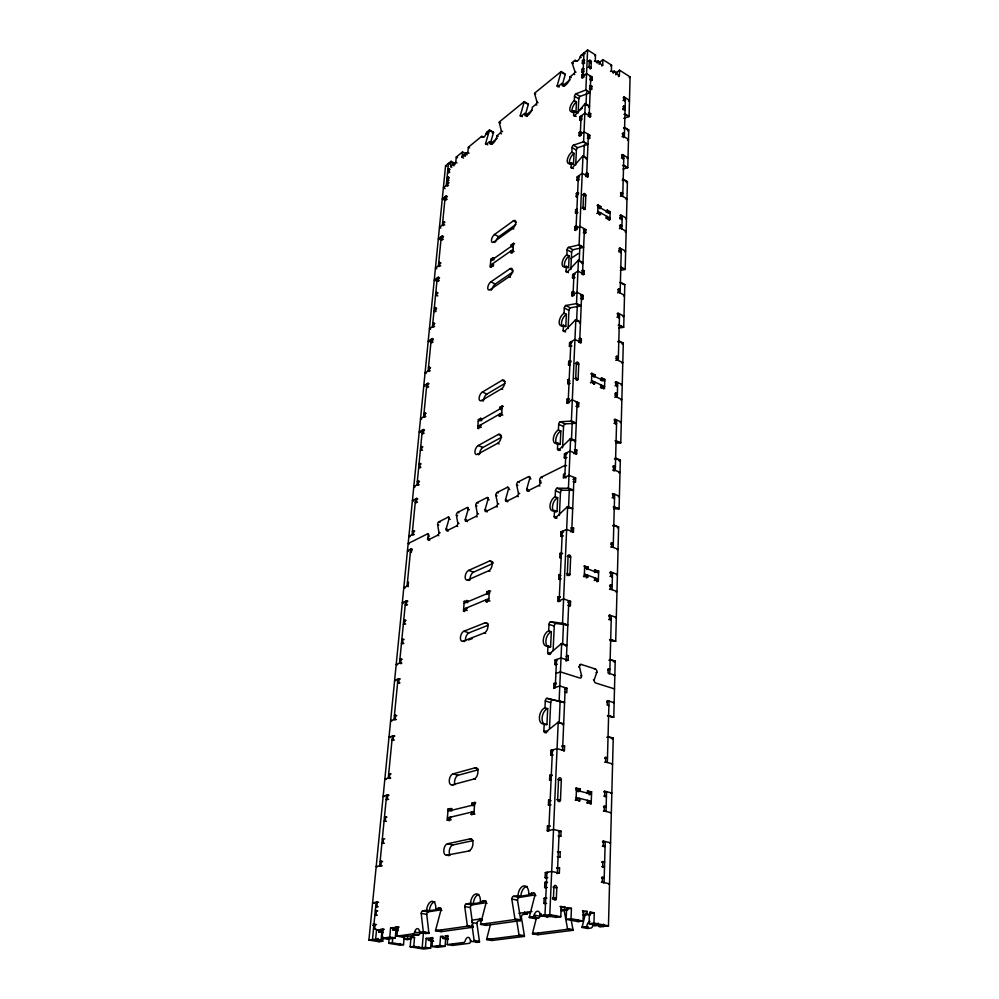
<?xml version="1.0" encoding="UTF-8"?>
<svg xmlns="http://www.w3.org/2000/svg" width="999" height="999" viewBox="0 0 999 999"><rect width="100%" height="100%" fill="white"/><g stroke="black" fill="none" stroke-linecap="round" stroke-linejoin="round"><path stroke-width="1.5" d="M598.676 925.574A2.56 1.598 -82.5 0 0 600.112 926.897L608.466 925.861L613.236 738.124L608.054 736.625A2.36 1.486 -75.8 0 0 607.604 736.837L606.818 737.449M607.991 716.033L613.336 717.232A2.323 1.474 -75 0 0 613.773 717.195L615.209 661.113L610.152 659.452A2.285 1.424 -73 0 0 609.715 659.69L608.94 660.327M610.064 640.509L615.284 641.296A2.26 1.411 -72.2 0 0 615.709 641.233L618.618 526.935L613.798 525.012A2.16 1.311 -68.4 0 0 613.386 525.274L612.649 525.936M618.718 508.903A2.148 1.299 -67.7 0 0 619.08 508.803L620.329 460.102L615.621 458.066A2.11 1.249 -66.4 0 0 615.209 458.341L614.497 459.016M620.429 442.919A2.098 1.236 -65.8 0 0 620.766 442.819L623.301 343.094L618.806 340.871A2.035 1.136 -63.5 0 0 618.418 341.159L617.719 341.858M623.413 327.347A2.023 1.124 -63 0 0 623.713 327.222L624.8 284.54L620.404 282.23A2.01 1.086 -62.2 0 0 620.017 282.542L624.412 284.84A1.998 1.086 -62.2 0 1 624.8 284.54M624.924 269.493A1.986 1.061 -61.9 0 0 625.187 269.368L627.422 181.593L623.201 179.158A1.948 0.987 -60.5 0 0 622.839 179.47L622.177 180.182M627.522 167.745A1.936 0.974 -60.2 0 0 627.772 167.595L628.733 129.882L624.612 127.373A1.923 0.937 -59.8 0 0 624.25 127.697L623.613 128.421M628.833 116.608A1.911 0.924 -59.6 0 0 629.07 116.446L630.082 76.898L619.53 70.192L615.846 73.064L616.745 73.639M601.348 882.392L602.26 882.254L602.397 877.259L604.22 877.646L601.785 878.046M601.785 866.657L602.697 866.508L602.834 861.563L604.645 861.962L601.922 862.437M602.36 846.19L603.259 846.016L603.396 841.133L610.576 842.819L609.677 842.994M603.346 811.188L604.233 810.988L604.37 806.218L606.143 806.668L603.771 807.192M603.758 796.141L604.657 795.941L604.782 791.22L611.838 793.044L610.951 793.256M604.72 762.237L605.594 762.012L605.719 757.392L607.467 757.879L604.845 758.553M608.716 619.605L609.552 619.305L609.677 615.097L616.321 617.432L615.471 617.732M609.565 589.422L610.389 589.098L610.514 584.989L612.15 585.589L609.939 586.45M609.927 576.435L610.751 576.098L610.864 572.027L617.407 574.462L616.583 574.8M610.751 547.127L611.563 546.778L611.675 542.782L613.299 543.419L610.839 544.443M612.125 497.802L612.936 497.44L613.049 493.581L619.405 496.216L618.331 496.703M612.637 470.192L613.711 469.68L613.811 465.896L615.396 466.57L612.999 467.719M613.96 423.476L615.009 422.939L615.109 419.28L621.291 422.09L620.242 422.627M614.697 397.19L615.734 396.628L615.834 393.044L617.37 393.756L614.772 395.142M615.009 385.864L616.046 385.302L616.146 381.743L622.24 384.627L621.203 385.177M615.734 360.277L616.758 359.702L616.858 356.218L618.369 356.943L615.809 358.391M616.945 317.158L617.956 316.558L618.056 313.174L623.988 316.196L622.976 316.795M617.632 292.857L618.631 292.245L618.731 288.923L620.204 289.698L617.944 291.071M618.781 251.86L619.767 251.224L619.867 248.014L625.649 251.149L624.662 251.785M619.43 228.746L620.416 228.109L620.504 224.95L621.94 225.737L619.979 227.035M619.717 218.781L620.691 218.132L620.779 214.997L626.485 218.194L625.511 218.843M620.354 196.254L621.316 195.592L621.403 192.52L622.814 193.331L620.891 194.655M621.415 158.229L622.377 157.542L622.452 154.558L628.021 157.854L627.072 158.529M622.027 136.763L622.964 136.076L623.051 133.142L624.437 133.978L622.777 135.177M622.789 109.553L623.726 108.854L623.801 105.981L625.174 106.831L622.839 108.579M623.039 100.499L623.975 99.788L624.05 96.94L629.482 100.325L628.558 101.024M606.018 811.438L606.555 791.67L604.033 792.257M607.342 762.499L609.015 701.111L606.718 701.798M612.037 589.697L612.512 572.639L610.164 573.563M613.199 547.415L614.635 494.243L612.849 495.054M617.27 397.352L617.682 382.467L615.471 383.653M618.281 360.439L619.542 313.936L617.857 314.935M620.104 293.007L621.316 248.801L618.681 250.487M621.853 228.896L622.202 215.796L619.617 217.532M622.739 196.403L623.851 155.382L621.94 156.743M603.608 924.137L603.546 926.473L589.073 923.713L589.348 914.609M598.089 923.076L598.026 925.424L594.592 925.861A2.572 1.598 -82.4 0 1 593.119 924.35A5.12 3.184 -82.4 0 0 592.956 923.688M583.016 914.822L590.471 914.659L590.546 912.087L594.268 912.824L593.968 923.088L608.466 925.861M615.709 74.788L616.683 72.677L614.185 71.091L612.562 72.353M618.431 76.511L619.355 75.787L619.53 70.192M585.589 915.321L585.639 913.561M582.767 914.572L587.037 913.985L587.125 911.413L582.454 910.813M613.211 73.214L614.185 71.091M590.322 803.908L591.208 803.708L591.595 791.782L587.112 791.058M596.952 581.755L598.326 581.218L598.663 570.916L594.505 570.017M603.471 388.923L604.507 388.361L604.795 379.395L601.685 377.934L600.649 378.509M608.928 220.255L609.902 219.605L610.152 211.713L607.255 210.102L606.281 210.764M566.558 909.515L566.183 919.355L578.146 921.64L583.029 920.991L583.366 910.676M610.476 71.491L611.4 70.767L611.588 65.16L602.921 59.653L599.475 62.4M586.713 802.996L587.599 802.796L587.674 800.399L586.788 800.611M587.986 790.846L587.912 793.231L587.025 793.443M594.155 580.319L594.979 579.994L595.054 577.922L594.23 578.259M595.329 569.68L595.254 571.74L594.43 572.077M600.349 387.475L601.386 386.913L601.448 385.114L600.411 385.676M601.685 377.934L601.623 379.72L600.599 380.294M606.018 218.644L607.042 216.408L606.068 217.07M607.255 210.102L606.231 212.337M578.833 801.023L579.707 800.823L579.795 798.413L575.973 799.287M575.611 788.099L580.144 788.823L580.057 791.22L577.996 791.695M586.313 577.872L587.699 577.322L587.774 575.249L583.928 576.798M583.878 566.071L588.061 566.982L587.999 569.043L586.888 569.492M593.581 384.315L594.617 383.753L594.68 381.943L592.607 383.092M590.771 373.851L591.795 373.276L594.929 374.75L594.867 376.548L593.843 377.123M599.687 215.135L600.711 212.887L598.776 214.211M597.04 205.607L598.014 204.932L600.936 206.568L599.912 208.816M578.146 921.64L578.196 920.191M566.183 919.355L571.041 918.705L571.428 908.341L566.708 907.716M601.785 66.009L602.709 65.285L602.921 59.653M575.174 800.099L576.048 799.899L576.498 787.886M583.491 576.411L584.315 576.086L584.702 565.734M590.434 382.854L591.47 382.28L591.795 373.276M596.753 213.511L597.727 212.849L598.014 204.932M561.001 910.239L564.934 909.677L565.034 907.08L559.989 906.505M597.152 63.087L598.126 60.939L599.999 62.125L599.025 64.261M560.901 910.526L567.519 910.176L567.619 907.591M556.942 873.526L559.34 873.114L559.552 868.031L556.743 867.781M557.917 857.454L560.002 857.067L560.214 852.035L557.43 851.785M559.09 836.563L560.864 836.2L561.076 831.23L553.521 829.47L547.24 830.781L547.464 825.836L550.087 825.748M563.536 750.923L564.398 750.686L564.597 745.991L561.9 745.716M556.48 683.279L553.97 683.453L553.771 687.961L559.802 686.013L566.982 688.224L566.795 692.744L564.997 692.195M565.884 661.013L568.131 660.239L568.319 655.806L566.545 655.244M569.555 605.956L570.392 605.644L570.566 601.373L563.611 598.925L557.729 601.223L557.929 596.977L560.364 596.74M572.614 532.405L573.426 532.042L573.601 527.984L570.829 527.809M574.7 482.392L575.499 482.005L575.661 478.096L569.005 475.337L563.361 478.096L563.536 474.2L564.947 473.514M575.861 454.27L576.66 453.871L576.823 450.037L574.388 449.737M577.572 407.093L578.621 406.531L578.771 402.822L572.315 399.9L566.795 402.909L566.97 399.225L568.331 398.464L569.542 399.013M580.244 343.119L581.256 342.52L581.406 338.986L579.832 338.224L578.821 338.823M582.055 299.5L583.066 298.876L583.204 295.454L577.01 292.307L571.703 295.667L572.864 296.253M583.079 274.937L584.078 274.288L584.215 270.941L582.692 270.142L581.693 270.779M584.815 233.504L585.789 232.842L585.926 229.595L579.895 226.336L574.712 229.87L575.836 230.482M587.15 177.347L588.111 176.661L588.236 173.564L586.775 172.715L585.814 173.414M588.748 138.973L589.697 138.262L589.822 135.252L584.028 131.831L579.02 135.602L580.107 136.239M589.647 117.308L590.596 116.596L590.709 113.636L589.285 112.775L588.349 113.499M590.796 89.873L591.72 89.148L591.845 86.251L590.434 85.377L589.497 86.114M591.171 80.744L592.107 80.007L592.22 77.148L586.575 73.626L581.668 77.547L582.729 78.197M547.864 872.527L546.915 872.314L544.967 915.321L555.931 917.407L560.789 916.745L561.201 906.33M594.368 61.326L595.292 60.589L595.516 54.957L587.612 49.95L581.406 55.007A1.923 0.849 -60 0 0 580.232 56.868A3.821 1.698 -60 0 1 577.872 60.589A3.821 1.698 -60 0 1 575.686 60.564A1.911 0.849 -60.1 0 0 574.612 60.552L572.09 62.612L573.139 63.262M562.674 910.863L562.724 909.577M553.446 898.138L553.921 887.05A1.961 1.436 81.3 0 1 555.444 885.414A1.961 1.436 81.3 0 1 556.805 887.636L556.343 898.713A1.536 1.124 81.8 0 1 555.856 899.799A2.248 1.636 81.8 0 1 553.946 899.5L553.733 899.25A1.511 1.099 81.8 0 1 553.446 898.138L552.547 898.276M589.31 60.514L589.06 66.608A1.424 0.812 54.8 0 0 590.059 68.344A1.424 0.812 54.8 0 0 591.158 67.932L591.133 61.001A1.623 0.924 54.8 0 0 589.747 60.09L588.386 61.439M574 477.41L571.74 531.381L570.654 531.868M555.931 917.407L556.018 915.459M535.064 894.929L519.155 897.452A2.547 1.486 -80.5 0 0 517.507 900.186L520.704 919.892A2.572 1.498 -81.1 0 1 520.729 920.603L514.972 919.542A2.585 1.498 -81 0 0 514.947 918.818L511.788 899.075A2.547 1.474 -80.4 0 1 513.436 896.328L517.994 895.591A8.979 5.257 -80.4 0 1 523.826 885.901A8.979 5.257 -80.4 0 1 528.746 893.868L533.416 893.118A2.585 1.536 -80.6 0 1 534.852 895.429L529.42 916.77A2.622 1.536 -81.2 0 0 529.32 917.519L532.629 917.057A2.61 1.548 -81.1 0 0 534.19 915.121A5.257 3.109 -81.2 0 1 537.35 911.238A5.257 3.109 -81.2 0 1 540.172 914.272A2.635 1.573 -81.2 0 0 541.595 915.796L549.8 914.634L558.216 722.252L563.673 723.825A2.41 1.461 -75.2 0 0 563.236 724.05L562.437 724.687M544.979 707.816L547.689 708.616L546.928 724.562L544.205 723.788A8.329 4.933 -74.9 0 1 539.398 717.382A8.329 4.933 -74.9 0 1 544.979 707.816L545.304 701.023A2.373 1.399 -74.4 0 1 546.903 698.301L564.135 702.522A2.385 1.436 -74.4 0 0 564.572 702.484L559.153 700.861L561.65 643.531L566.97 645.279A2.335 1.399 -72.6 0 0 566.533 645.516L565.759 646.178M548.701 630.806L551.336 631.68L550.611 646.828L547.964 645.966A8.054 4.72 -72.4 0 1 543.244 640.247A8.054 4.72 -72.4 0 1 548.701 630.806L549.013 624.35A2.285 1.336 -71.9 0 1 550.574 621.653L555.806 623.426L567.395 625.087A2.31 1.374 -71.8 0 0 567.819 625.012L562.537 623.226L567.644 506.63L572.689 508.641A2.21 1.274 -68.4 0 0 572.277 508.916L567.232 506.905L555.531 517.819A2.198 1.249 -68.7 0 1 554.22 516.471L554.507 510.514A7.642 4.321 -68.4 0 1 549.962 505.906A7.642 4.321 -68.4 0 1 555.182 496.703L555.469 490.821A2.173 1.224 -68 0 1 556.955 488.199L568.044 488.274L573.064 490.322L561.938 490.209L556.955 488.199M568.119 488.261A2.198 1.249 -67.8 0 0 568.443 488.161L570.616 438.573L575.536 440.709A2.16 1.211 -66.5 0 0 575.137 440.996L574.413 441.695M571.091 421.091A2.148 1.199 -66 0 0 571.391 420.979L575.824 319.618L580.519 321.94A2.073 1.111 -63.8 0 0 580.132 322.24L579.432 322.964M576.261 303.634A2.073 1.086 -63.4 0 0 576.523 303.509L578.421 260.19L583.004 262.6A2.035 1.049 -62.6 0 0 582.629 262.912L581.942 263.636M566.87 254.757L569.143 255.944L568.593 267.47L566.308 266.283A7.068 3.571 -62.8 0 1 562.087 263.499A7.068 3.571 -62.8 0 1 566.87 254.757L567.107 249.85A2.01 1.011 -62.6 0 1 568.468 247.352L578.721 244.98A2.035 1.036 -62.3 0 0 579.095 244.792L582.979 155.856L587.375 158.404A1.986 0.962 -61 0 0 587 158.729L586.351 159.465M583.354 141.833A1.986 0.937 -60.8 0 0 583.603 141.683L585.264 103.521L589.56 106.119A1.961 0.912 -60.3 0 0 589.198 106.456L588.561 107.193M585.614 90.097A1.948 0.887 -60.2 0 0 585.864 89.935L587.612 49.95M550.849 914.909L550.786 916.433L547.402 916.895L541.595 915.796M559.203 722.464L560.127 701.223M562.587 644.655L563.498 623.426M568.518 507.842L569.318 489.485M571.44 440.609L572.24 422.003M576.648 320.604L577.31 305.207M579.258 260.527L579.845 246.84M583.741 157.08L584.278 144.83M586.013 104.883L586.538 92.695M545.004 903.62L543.918 903.408L544.155 898.226L546.84 898.201M545.729 887.724L544.642 887.499L544.88 882.379L547.552 882.329M546.178 877.921L545.092 877.696L545.329 872.602L551.685 871.478L559.34 873.114M549.825 805.331L548.414 804.994L548.638 800.124L550.187 799.762M550.948 780.381L549.562 780.019L549.775 775.236L552.36 775.112M552.085 755.431L550.699 755.057L550.911 750.349L557.055 748.663L564.398 750.686M556.181 664.884L554.845 664.46L555.044 660.027L561.026 657.954L568.131 660.239M560.039 579.52L558.741 579.058L558.941 574.875L560.389 574.275M561.013 558.041L559.727 557.567L559.915 553.434L562.637 553.296M561.987 536.538L560.714 536.038L560.901 531.98L566.645 529.42L573.426 532.042M565.521 458.279L564.285 457.754L564.46 453.908L570.067 451.061L576.66 453.871M568.881 384.203L567.682 383.641L567.844 380.007L569.205 379.233M569.73 365.509L568.531 364.947L568.693 361.363L570.054 360.577L571.241 361.139M570.579 346.778L569.393 346.216L569.555 342.669L574.949 339.46L581.256 342.52M571.703 295.667L571.853 292.257L573.176 291.421L574.338 292.008M573.663 278.471L572.514 277.884L572.664 274.513L577.946 271.104L584.078 274.288M574.712 229.87L574.85 226.636L576.148 225.749L577.272 226.361M576.598 213.586L575.474 212.962L575.624 209.778L576.91 208.878M577.347 197.178L576.223 196.553L576.373 193.406L577.647 192.495L578.758 193.119M578.084 180.719L576.985 180.095L577.122 176.985L582.217 173.302L588.111 176.661M579.02 135.602L579.158 132.605L580.407 131.656L581.493 132.305M580.806 120.579L579.732 119.93L579.87 116.97L584.852 113.149L590.596 116.596M581.668 77.547L581.805 74.688L583.016 73.714L584.078 74.363M583.241 72.89L581.918 72.065L582.055 69.218L583.266 68.244L584.328 68.906M583.366 63.973L582.317 63.312L582.454 60.489L583.666 59.503L584.715 60.165M555.269 687.474L556.53 659.502M554.82 511.775A7.63 4.333 -68.4 0 0 557.03 511.5L557.679 497.702L555.182 496.703M559.353 444.505A7.455 4.121 -66.6 0 0 560.227 444.168L560.851 431.019L558.404 429.957L558.678 424.35A2.123 1.174 -66.3 0 1 560.127 421.753L570.991 421.116L575.874 423.276L564.997 423.888L560.127 421.753M564.972 326.773A7.18 3.759 -63.9 0 0 565.809 326.361L566.383 314.31L564.048 313.162L564.298 308.017A2.048 1.061 -63.7 0 1 565.696 305.494L576.148 303.671L580.806 306.019L570.329 307.804L565.696 305.494M572.714 164.498A6.856 3.259 -61.2 0 0 573.501 163.998L574.013 153.384L571.828 152.123L572.052 147.59A1.961 0.924 -61.1 0 1 573.364 145.167L583.241 141.883L587.599 144.443L577.709 147.69A1.948 0.924 -61 0 0 576.398 150.112L575.711 164.872M575.187 112.575A6.756 3.097 -60.6 0 0 575.973 112.063L576.448 101.873L574.325 100.587L574.525 96.254A1.936 0.874 -60.4 0 1 575.811 93.844L585.514 90.147L589.772 92.77L580.057 96.428A1.923 0.887 -60.4 0 0 578.783 98.826L578.121 112.974M549.487 728.496L550.699 702.622A2.36 1.411 -74.4 0 1 552.285 699.899M553.109 650.674L554.258 626.111A2.285 1.349 -72 0 1 555.806 623.426M559.403 515.434L560.451 492.832A2.173 1.236 -68 0 1 561.938 490.209M562.549 447.814L563.536 426.473A2.123 1.174 -66.2 0 1 564.997 423.888M568.094 328.484L568.943 310.327A2.048 1.074 -63.7 0 1 570.329 307.804M570.841 269.58L571.64 252.235A2.01 1.011 -62.6 0 1 573.001 249.75L583.279 247.402A2.035 1.036 -62.3 0 0 583.653 247.228L579.095 244.792M546.291 732.841L545.267 732.554A2.398 1.424 -75.3 0 1 543.868 730.681L544.205 723.788M550.012 654.507L549.013 654.195A2.323 1.361 -72.8 0 1 547.652 652.522L547.964 645.966M560.014 450.512L558.778 449.987A2.148 1.186 -66.9 0 1 557.492 448.801L557.767 443.119A7.468 4.121 -66.6 0 1 553.309 439.036A7.468 4.121 -66.6 0 1 558.404 429.957M565.634 331.93L564.46 331.368A2.06 1.086 -64.1 0 1 563.211 330.432L563.461 325.224A7.193 3.759 -63.9 0 1 559.165 322.015A7.193 3.759 -63.9 0 1 564.048 313.162M568.443 272.665L567.295 272.078A2.023 1.036 -63 0 1 566.071 271.266L566.308 266.283M573.364 168.569L571.091 167.333L571.316 162.75A6.856 3.247 -61.2 0 1 567.232 160.652A6.856 3.247 -61.2 0 1 571.828 152.123M575.761 116.446L573.613 115.172L573.826 110.777A6.768 3.097 -60.6 0 1 569.817 109.003A6.768 3.097 -60.6 0 1 574.325 100.587M474.075 812.811L471.353 812.187L471.191 814.46L473.913 813.823L474.712 802.422L475.724 802.659M490.659 591.146L489.398 590.721L488.711 600.624L486.138 601.685L486.276 599.7L489.972 601.048M501.073 415.035L499.313 414.273L499.188 416.009L501.623 414.635L502.222 405.956L503.396 406.468M512.037 253.271L510.676 252.572L512.986 250.961L513.511 243.294L514.61 243.856M474.712 802.422L471.99 803.084L471.828 805.356L473.189 805.681M489.398 590.721L486.838 591.808L486.7 593.781L487.962 594.205M502.222 405.956L499.8 407.355L499.675 409.078L500.849 409.578M510.676 252.572L510.776 251.036L512.974 252.16M513.511 243.294L511.213 244.917L511.101 246.441L512.2 247.003M418.681 946.752L418.556 948.201L425.437 947.327L426.161 938.448L428.596 938.123L428.421 940.346L430.07 940.121L430.257 937.899L432.717 937.561L432.005 946.49L439.872 945.491L440.559 936.513L443.069 936.175L442.894 938.423L445.204 938.111L445.367 935.863L447.902 935.514L447.227 944.567L452.472 945.441L452.559 944.167M432.005 946.49L437.225 947.352L445.104 946.365L445.766 937.537M437.225 947.352L437.35 945.678M449.587 820.679L447.227 820.142L448.089 808.978L452.048 808.653M464.735 611.513L463.486 611.101L464.235 601.373L467.957 600.749M478.871 428.683L477.709 428.196L478.371 419.655L480.719 418.306L481.88 418.806M491.346 267.382L490.259 266.833L490.846 259.265L493.081 257.692L494.168 258.242M447.227 820.142L449.837 819.517L450.012 817.269L451.361 817.582M450.699 808.341L450.524 810.564L451.873 810.876M463.486 611.101L465.959 610.064L466.108 608.116L467.357 608.528M466.708 600.324L466.558 602.272L467.807 602.684M477.709 428.196L480.057 426.873L480.194 425.149L481.356 425.636M480.719 418.306L480.581 420.017L481.743 420.504M490.259 266.833L492.495 265.272L492.607 263.748L493.706 264.298M493.081 257.692L492.957 259.203L494.043 259.752M410.152 946.827L413.761 946.353L414.523 937.474L411.026 936.887L410.152 946.827L423.738 949.05L430.631 948.188L431.318 939.597M423.376 933.241L422.19 947.739L413.761 946.353M389.148 938.698L388.711 943.318L399.912 945.154L403.509 944.679L404.233 936.587M407.23 939.597L410.839 939.11L404.021 939.06L407.23 939.597L407.317 938.623M407.617 938.573L407.817 936.35L405.182 935.901M399.912 945.154L400.062 943.481M399.15 927.134L397.777 926.897L396.953 936.138L402.447 937.05L402.56 935.751M394.418 927.834L393.057 927.609L392.844 929.894L395.104 929.569L395.304 927.272L397.777 926.897M467.107 154.857L465.834 154.171L465.959 152.835L467.22 153.534M384.29 929.345L382.929 929.107L382.055 938.223L387.525 939.135L395.229 938.061L396.004 929.619M465.834 154.171L467.844 152.547L468.331 147.215L481.456 136.526A1.736 0.737 -62.6 0 1 482.342 136.626A3.484 1.474 -62.5 0 0 484.128 136.826A3.484 1.474 -62.5 0 0 486.226 133.454A1.748 0.737 -62.4 0 1 487.275 131.768L489.473 129.982L493.531 132.28L492.432 133.167M387.525 939.135L387.637 937.849M382.055 938.223L389.747 937.149L390.597 927.971L393.057 927.609M463.524 158.092L462.013 157.268L462.512 151.96L466.021 153.896M462.013 157.268L465.959 152.835M388.711 943.318L392.295 942.831L392.794 937.362M455.057 164.61L453.808 163.936L455.769 162.338L456.268 157.055L462.512 151.96M454.795 163.337L451.048 161.314L445.554 165.784L368.918 940.071L379.145 941.745L382.717 941.258L383.117 937.037M378.097 938.486L377.897 940.471L381.081 940.022L381.893 931.543M383.104 932.716L378.683 931.98L378.908 929.707L382.979 930.406M451.785 167.258L450.537 166.583L452.485 164.997L452.609 163.686L453.933 162.612L455.182 163.287M379.145 941.745L379.27 940.484M378.683 931.98L380.307 931.742L380.519 929.47L382.929 929.107M453.808 163.936L453.933 162.612M373.276 925.586L373.276 923.8M375.187 929.32L373.501 929.033L374.675 928.858L375.124 924.362L376.473 924.587M376.198 915.459L374.85 915.221L376.036 915.022L376.461 910.564L377.809 910.801M377.035 906.93L375.686 906.692L376.86 906.48L377.297 902.047L378.646 902.297M377.522 866.77L376.198 866.508L380.856 865.534L381.281 861.213L382.605 861.475M383.216 843.493L381.893 843.218L383.067 842.956L383.479 838.698L384.79 838.973M384.041 821.34L385.202 821.041L385.614 816.845L386.913 817.132M387.487 799.699L386.188 799.4L387.337 799.088L387.749 794.942L389.036 795.241M386.151 779.42L384.852 779.108L389.423 777.784L389.822 773.688L391.096 774M393.269 740.384L391.995 740.059L393.131 739.685L393.519 735.701L394.792 736.026M391.883 721.053L390.634 720.729L395.129 719.18L395.517 715.247L396.778 715.584M398.826 683.291L397.59 682.929L398.713 682.517L399.088 678.671L400.324 679.033M397.427 664.872L396.191 664.51L400.636 662.762L401.011 658.978L402.235 659.34M402.984 643.88L401.461 643.418L402.572 642.969L402.934 639.223L404.158 639.597M403.346 624.213L404.445 623.738L404.807 620.042L406.019 620.429M406.431 605.332L405.232 604.932L406.331 604.445L406.68 600.811L407.879 601.198M410.052 536.7L408.891 536.288L413.186 534.115L413.524 530.644L414.697 531.056M416.433 502.759L415.272 502.322L416.346 501.76L416.67 498.364L417.832 498.801M414.947 487.075L413.798 486.638L418.044 484.315L418.369 480.956L419.518 481.406M420.117 467.957L418.693 467.407L419.755 466.808L420.079 463.499L421.216 463.948M420.354 450.399L421.416 449.8L421.728 446.528L422.864 446.978M423.151 433.791L422.028 433.341L423.077 432.717L423.389 429.495L424.513 429.945M421.653 419.105L420.529 418.643L424.7 416.121L425.012 412.924L426.123 413.399M427.659 387.5L426.561 387.025L427.597 386.376L427.909 383.254L429.008 383.728M426.148 373.451L425.05 372.977L429.158 370.329L429.47 367.245L430.557 367.719M432.03 342.744L430.944 342.257L431.968 341.571L432.267 338.549L433.341 339.036M430.494 329.308L429.42 328.821L433.479 326.049L433.778 323.064L434.852 323.564M435.327 311.788L433.991 311.164L435.002 310.464L435.289 307.517L436.625 308.142M435.477 296.016L436.488 295.304L436.763 292.395L438.086 293.019M438.286 281.431L436.963 280.806L437.962 280.082L438.249 277.198L439.56 277.834M436.725 268.818L435.427 268.182L439.41 265.272L439.685 262.425L440.996 263.062M442.307 240.097L441.009 239.448L442.008 238.699L442.27 235.914L443.568 236.563M440.834 228.072L439.46 227.372L443.406 224.363L443.668 221.603L444.955 222.253M446.203 200.062L444.93 199.4L445.916 198.626L446.178 195.929L447.452 196.591M445.054 188.724L443.381 187.837L447.265 184.728L447.527 182.055L449.051 182.854M448.052 181.056L446.79 180.394L447.764 179.608L448.027 176.948L449.288 177.622M448.851 172.877L447.589 172.215L448.563 171.428L448.826 168.781L450.074 169.455M368.918 940.071L375.636 939.135L376.511 930.069L378.908 929.707M450.537 166.583L451.048 161.314M593.806 923.588A5.107 3.184 -82.5 0 0 592.557 926.173A2.547 1.573 -82.4 0 1 590.996 928.046L587.624 928.471L582.13 927.434A2.547 1.573 -82.3 0 1 582.217 926.71L585.114 914.984M587.624 928.471A2.547 1.573 -82.4 0 1 587.712 927.746L588.036 926.448M536.413 918.006L532.604 933.029A2.46 1.449 -81.7 0 0 532.504 933.74L537.924 934.714A2.448 1.449 -81.8 0 1 538.011 934.015L538.336 932.766M529.32 917.519L535.114 918.605A2.61 1.548 -81.3 0 1 535.214 917.856L535.551 916.533M490.472 924.412L486.725 938.885A2.373 1.336 -81.2 0 0 486.625 939.559L491.945 940.484A2.373 1.336 -81.3 0 1 492.045 939.809L492.357 938.61M486.051 902.696L471.903 904.932A2.448 1.361 -80.1 0 0 470.342 907.567L472.964 926.56A2.485 1.374 -80.6 0 1 472.977 927.247L467.307 926.235A2.485 1.374 -80.5 0 0 467.307 925.549L464.722 906.518A2.46 1.361 -80 0 1 466.283 903.87L470.492 903.196A8.654 4.833 -80 0 1 476.011 893.905A8.654 4.833 -80 0 1 480.407 901.61L484.702 900.923A2.498 1.411 -80.1 0 1 485.989 903.158L480.644 923.663A2.522 1.411 -80.7 0 0 480.544 924.375L486.238 925.399A2.51 1.424 -80.8 0 1 486.338 924.687L486.675 923.401M441.308 909.777L428.221 911.85A2.36 1.261 -79.7 0 0 426.735 914.385L428.858 932.716A2.398 1.274 -80.2 0 1 428.858 933.378L423.301 932.429A2.398 1.274 -80.1 0 0 423.301 931.755L421.216 913.386A2.373 1.249 -79.6 0 1 422.702 910.851L426.585 910.226A8.354 4.458 -79.6 0 1 431.843 901.298A8.354 4.458 -79.6 0 1 435.764 908.765L439.747 908.128A2.41 1.299 -79.8 0 1 440.896 910.276L435.639 930.019A2.435 1.299 -80.3 0 0 435.527 930.706L441.121 931.68A2.423 1.311 -80.4 0 1 441.233 930.981L441.558 929.757M559.29 86.988L557.142 85.889L561.063 71.978A1.873 0.824 -60.5 0 0 561.126 71.541L565.284 74.101A1.873 0.824 -60.5 0 1 565.222 74.538L562.537 84.078M529.12 491.333L527.884 490.834A2.11 1.161 -68.3 0 1 526.76 489.023L529.732 478.421A2.11 1.149 -68 0 0 528.608 476.635L518.031 481.955A2.085 1.124 -68.2 0 0 516.645 484.99L518.444 493.131A2.098 1.136 -68.5 0 1 517.045 496.166L506.618 501.311A2.073 1.111 -68.7 0 1 505.556 499.5L508.503 489.073A2.073 1.111 -68.4 0 0 507.43 487.3L497.227 492.432A2.048 1.086 -68.7 0 0 495.866 495.417L497.527 503.459A2.06 1.099 -68.9 0 1 496.166 506.456L486.088 511.413A2.035 1.074 -69.1 0 1 485.077 509.615L487.999 499.363A2.035 1.074 -68.9 0 0 486.988 497.589L477.135 502.559A2.01 1.049 -69.1 0 0 475.799 505.482L477.322 513.449A2.023 1.061 -69.3 0 1 475.986 516.383L466.246 521.178A2.01 1.036 -69.5 0 1 465.297 519.393L468.194 509.303A1.998 1.036 -69.3 0 0 467.232 507.542L457.704 512.35A1.986 1.011 -69.4 0 0 456.393 515.222L457.804 523.101A1.986 1.024 -69.7 0 1 456.481 525.986L447.077 530.619A1.973 1.011 -69.8 0 1 446.166 528.858L449.038 518.906A1.973 0.999 -69.6 0 0 448.139 517.17L438.911 521.815A1.948 0.987 -69.8 0 0 437.624 524.637L438.923 532.43A1.961 0.987 -70 0 1 437.624 535.277L428.521 539.76A1.948 0.974 -70.1 0 1 427.659 537.999L428.321 535.751A1.936 0.974 -70.1 0 0 427.497 533.891L408.166 543.518L409.34 543.931M525.387 114.623L528.284 104.483A1.811 0.787 -61.4 0 0 528.346 104.046L524.238 101.623L499.2 122.04L500.474 122.777M522.34 116.696L520.292 115.609L524.163 102.06A1.811 0.787 -61.5 0 0 524.238 101.623M490.359 143.419L493.456 132.692A1.748 0.749 -62.3 0 0 493.531 132.305M487.774 144.843L485.564 143.619L489.398 130.394A1.748 0.737 -62.4 0 0 489.46 130.007M614.497 688.898L595.816 683.029A2.335 1.661 72.1 0 1 594.293 679.545L596.853 672.315A2.323 1.648 71.7 0 0 595.292 668.955L581.256 664.447L580.132 664.834M573.613 115.172A1.936 0.899 -60.7 0 0 574.775 115.684L584.914 103.859A1.961 0.912 -60.4 0 1 585.264 103.521M582.979 155.856A1.986 0.949 -61 0 0 582.617 156.181L572.277 167.944A1.973 0.937 -61.3 0 1 571.091 167.333M627.734 130.919L628.371 130.195A1.911 0.937 -59.8 0 1 628.733 129.882M626.398 182.617L627.047 181.905A1.948 0.987 -60.5 0 1 627.422 181.593M567.295 272.078L578.034 260.502A2.048 1.049 -62.7 0 1 578.421 260.19M564.46 331.368L575.436 319.917A2.085 1.099 -63.8 0 1 575.824 319.618M622.215 344.081L622.914 343.381A2.035 1.136 -63.4 0 1 623.301 343.094M558.778 449.987L570.217 438.861A2.16 1.211 -66.5 0 1 570.616 438.573M619.193 461.051L619.917 460.377A2.11 1.249 -66.4 0 1 620.329 460.102M617.469 527.859L618.206 527.197A2.16 1.311 -68.4 0 1 618.618 526.935M549.013 654.195L561.226 643.781A2.335 1.386 -72.6 0 1 561.65 643.531M561.126 71.541L534.552 93.219L535.589 93.831M613.998 661.975L614.772 661.35A2.273 1.436 -73 0 1 615.209 661.113M448.826 168.781L447.852 169.568L449.113 170.242M582.317 63.312L583.541 62.325L584.715 63.074M594.605 55.707L595.516 54.957M500.487 123.127L499.213 122.39L501.348 130.894A1.773 0.762 -62.2 0 1 500.174 133.117L496.99 135.677A6.169 2.66 -62.4 0 1 492.919 143.419A6.169 2.66 -62.4 0 1 489.622 141.608L486.488 144.131A1.748 0.749 -62.5 0 1 485.564 143.619M535.614 94.181L534.577 93.569L537.037 102.11A1.836 0.812 -61.3 0 1 535.814 104.408L532.43 107.13A6.394 2.797 -61.5 0 1 528.196 115.135A6.394 2.797 -61.5 0 1 524.625 113.424L521.303 116.096A1.811 0.787 -61.7 0 1 520.292 115.609M573.164 63.624L572.115 62.962L574.937 71.541A1.911 0.849 -60.3 0 1 573.663 73.926L570.067 76.823A6.643 2.96 -60.5 0 1 565.659 85.102A6.643 2.96 -60.5 0 1 561.763 83.504L558.241 86.351A1.886 0.837 -60.7 0 1 557.142 85.889M545.267 732.554L557.767 722.477A2.423 1.449 -75.2 0 1 558.216 722.252M448.027 176.948L447.053 177.735L448.813 178.671M590.496 62.75L591.42 61.838M491.783 144.306A6.169 2.66 -62.4 0 1 491.67 142.757L497.19 138.324M526.972 116.508A6.394 2.81 -61.5 0 1 526.685 114.635L532.055 110.327M564.048 86.364A6.631 2.96 -60.5 0 1 563.861 84.79L570.079 79.783M581.918 72.065L583.141 71.091L584.203 71.753M588.136 67.345L589.06 66.608L591.158 67.932L590.009 68.856M596.291 62.413L598.126 60.939M447.527 182.055L446.553 182.842L448.064 183.641M599.075 62.862L599.999 62.125M589.885 76.998L590.809 76.261L589.16 115.734L588.224 116.458M589.909 78.971L592.22 77.148M589.772 79.87L590.696 79.133L592.107 80.007M610.664 65.884L611.588 65.16M446.178 195.929L442.27 199.001L443.631 199.713M589.984 87.712L591.845 86.251M589.385 88.998L590.309 88.274L591.72 89.148M615.759 73.389L616.683 72.677M579.008 110.702L582.317 108.142M612 738.948L612.799 738.336A2.348 1.498 -75.9 0 1 613.236 738.124M629.158 77.61L630.082 76.898M443.668 221.603L442.682 222.365L443.968 223.014M579.732 119.93L580.981 118.981L582.055 119.63M588.836 115.072L590.709 113.636M623.126 97.652L624.05 96.94M442.27 235.914L438.324 238.898L439.61 239.548M623.863 98.963L625.411 97.79L624.35 136.9L623.401 137.587M624.4 101.336L625.337 100.637L623.975 99.788M622.864 106.681L623.801 105.981M587.437 135.102L588.374 134.403L586.638 175.824L585.676 176.511M587.936 136.663L589.822 135.252M624.15 110.39L625.087 109.69L623.726 108.854M587.3 138.112L588.249 137.412L589.697 138.262M439.685 262.425L438.686 263.149L439.997 263.798M622.102 133.829L623.051 133.142M495.017 242.482L493.943 241.933A4.595 2.123 -63.7 0 1 491.458 240.21A4.595 2.123 -63.7 0 1 494.517 234.49L513.261 220.929L515.959 222.365M627.547 140.072L628.496 139.398L622.964 136.076M438.249 277.198L434.24 280.095L435.564 280.719M576.985 180.095L578.259 179.183L579.358 179.808M495.966 241.246A4.583 2.123 -63.6 0 1 498.813 236.713L515.796 224.5M585.839 175.275L588.236 173.564M493.943 241.933L512.724 228.459A4.67 2.185 -63.2 0 0 515.859 222.627A4.67 2.185 -63.2 0 0 513.261 220.929M621.503 155.245L622.452 154.558M622.814 159.053L623.776 158.366L622.377 157.542M436.763 292.395L435.764 293.107L437.087 293.731M576.223 196.553L577.509 195.654M582.629 194.855L583.591 194.181A1.486 0.912 56.7 0 1 584.752 193.619A1.486 0.912 56.7 0 1 585.814 195.429L585.264 208.666L583.803 209.665M490.734 260.776L513.411 244.817M584.852 196.104L585.814 195.429L583.591 194.181L583.029 207.43A1.498 0.924 57 0 0 584.09 209.241A1.498 0.924 57 0 0 585.264 208.666L583.029 207.43L582.055 208.104M513.086 249.425L490.384 265.309L492.694 266.471M435.289 307.517L434.278 308.216L436.413 309.215M575.474 212.962L576.76 212.075L577.884 212.687M491.371 290.11L490.272 289.573A4.658 2.21 -64.5 0 1 487.762 287.625A4.658 2.21 -64.5 0 1 490.859 281.855L509.902 268.806L512.937 270.329M599 207.904L600.936 206.568M620.441 193.182L621.403 192.52M433.778 323.064L432.754 323.763L434.103 324.375M492.22 289.186A4.645 2.223 -64.4 0 1 495.242 284.016L513.099 271.853M490.272 289.573L509.353 276.611A4.745 2.273 -64 0 0 512.537 270.717A4.745 2.273 -64 0 0 509.902 268.806M626.011 199.488L626.972 198.826L621.316 195.592M583.441 229.445L584.415 228.783L582.542 273.501L581.555 274.138M607.966 213.199L610.152 211.713M583.965 230.919L585.926 229.595M583.304 232.692L584.29 232.03L585.789 232.842M607.867 219.405L609.939 218.019L597.764 211.251M432.267 338.549L428.184 341.283L429.283 341.77M619.805 215.647L620.779 214.997M621.141 219.58L622.127 218.931L620.691 218.132M619.517 225.599L620.504 224.95M570.666 258.579L578.321 253.521M625.174 231.918L626.148 231.281L620.416 228.109M429.47 367.245L428.434 367.907L430.07 368.631M572.514 277.884L573.826 277.035L574.987 277.622M581.98 272.377L584.215 270.941M618.881 248.651L619.867 248.014M620.229 252.647L621.228 252.01L619.767 251.224M427.909 383.254L423.776 385.864L424.875 386.338M580.656 295.304L581.655 294.668L579.682 341.758L578.671 342.357M580.956 296.865L583.204 295.454M580.519 298.713L581.518 298.089L583.066 298.876M617.719 289.535L618.731 288.923M425.012 412.924L423.963 413.561L425.075 414.023M623.513 295.904L624.525 295.304L618.631 292.245M483.154 401.074L481.718 400.462A4.833 2.41 -66.6 0 1 479.133 397.977A4.833 2.41 -66.6 0 1 482.367 392.07L502.085 380.307L504.97 381.606M617.045 313.773L618.056 313.174M423.389 429.495L419.205 431.98L420.329 432.43M483.716 400.162A4.82 2.423 -66.6 0 1 486.95 394.068L504.82 383.491M569.393 346.216L570.741 345.417L571.928 345.991M578.871 340.484L581.406 338.986M618.431 317.907L619.442 317.307L617.956 316.558M481.718 400.462L501.486 388.811A4.92 2.498 -66.1 0 0 504.807 382.767A4.92 2.498 -66.1 0 0 502.085 380.307M421.728 446.528L420.679 447.14L422.09 447.702M568.531 364.947L569.892 364.16M575.337 363.524L576.361 362.937A1.573 1.049 60.5 0 1 577.622 362.15A1.573 1.049 60.5 0 1 578.746 364.061L578.121 379.145A1.586 1.061 60.9 0 1 576.86 379.957A1.586 1.061 60.9 0 1 575.724 378.034L576.361 362.937L578.746 364.061L577.722 364.647M478.246 421.353L502.11 407.679M501.748 412.887L477.847 426.486L480.319 427.522M419.018 464.098L420.079 463.499M574.687 378.609L575.724 378.034L578.121 379.145L576.311 380.157M567.682 383.641L569.043 382.879L570.242 383.429M615.834 356.793L616.858 356.218M592.357 376.186L594.929 374.75M621.778 363.199L622.802 362.637L616.758 359.702M478.746 454.732L477.572 454.258A4.92 2.51 -67.8 0 1 474.95 451.511A4.92 2.51 -67.8 0 1 478.246 445.529L498.289 434.465L500.949 435.576M418.369 480.956L417.307 481.543L419.031 482.205M601.947 380.956L604.795 379.395M479.632 454.021A4.908 2.522 -67.8 0 1 482.929 447.452L501.735 437.137M477.572 454.258L497.664 443.306A5.007 2.597 -67.4 0 0 501.048 437.2A5.007 2.597 -67.4 0 0 498.289 434.465M601.248 388.361L604.545 386.563L591.52 380.469M576.123 402.659L577.16 402.098L575.012 453.171L573.963 453.708M615.109 382.305L616.146 381.743M576.947 403.808L578.771 402.822M575.961 406.368L576.997 405.806L578.621 406.531M616.545 386.576L617.582 386.026L616.046 385.302M416.67 498.364L412.412 500.649L413.574 501.073M614.797 393.606L615.834 393.044M620.829 400.037L621.865 399.488L615.734 396.628M614.06 419.83L615.109 419.28M614.422 421.128L616.658 419.992L615.284 470.354L613.861 471.029M615.509 424.175L616.558 423.638L615.009 422.939M413.524 530.644L412.45 531.193L414.198 531.818M574.974 450.974L576.823 450.037M564.285 457.754L566.933 457.567M527.884 490.834L538.698 485.514A2.135 1.174 -68 0 0 540.122 482.417L539.672 480.519A2.135 1.174 -67.9 0 1 541.071 477.322L565.322 465.247L566.558 465.771M410.339 552.709L411.426 552.185L411.763 548.663L407.442 550.786L408.628 551.198M573.001 479.383L575.661 478.096M573.039 481.705L575.499 482.005M612.749 466.408L613.811 465.896M618.943 472.877L620.017 472.377L613.711 469.68M407.417 582.629L408.504 582.117L408.154 585.714L403.796 587.724L404.995 588.124M612.237 493.943L613.049 493.581M613.723 498.464L614.535 498.101L612.936 497.44M469.118 580.369L467.882 579.944A5.157 2.735 -70.9 0 1 465.184 576.535A5.157 2.735 -70.9 0 1 468.618 570.404L489.41 561.088L493.131 562.412M406.68 600.811L402.31 602.759L403.509 603.146M470.204 579.944A5.145 2.747 -70.9 0 1 473.538 572.127L493.044 563.436M570.891 529.183L573.601 527.984M560.714 536.038L563.424 535.901M467.882 579.944L488.723 570.754A5.257 2.835 -70.5 0 0 492.257 564.497A5.257 2.835 -70.5 0 0 489.41 561.088M404.807 620.042L403.696 620.516L405.219 620.991M559.727 557.567L561.176 556.942M567.282 556.406L568.094 556.056A1.686 1.199 66.9 0 1 569.442 554.982A1.686 1.199 66.9 0 1 570.666 557.017L569.942 574.35A1.698 1.211 67.6 0 1 568.581 575.449A1.698 1.211 67.6 0 1 567.357 573.414L568.094 556.056L570.666 557.017L569.842 557.355M464.085 603.309L489.26 592.694M610.864 543.131L611.675 542.782M488.848 598.638L463.636 609.153L466.296 610.027M617.232 549.625L618.056 549.288L611.563 546.778M401.823 639.685L402.934 639.223M566.533 573.751L569.942 574.35L566.92 575.586M585.052 568.219L588.061 566.982M558.741 579.058L561.176 578.808M594.805 572.477L598.663 570.916M609.765 572.464L610.864 572.027M464.423 641.57L463.161 641.171A5.295 2.835 -72.5 0 1 460.427 637.424A5.295 2.835 -72.5 0 1 463.923 631.231L485.077 622.827L487.937 623.751M594.867 580.544L598.389 579.145L584.378 574M401.011 658.978L399.9 659.415L401.123 659.777M463.923 631.231L468.968 632.842L488.136 625.274M611.563 577.035L612.399 576.71L610.751 576.098M463.161 641.171L484.365 632.916L485.639 633.329M568.094 601.048L568.831 600.761L566.358 659.665L565.609 659.927M468.606 639.984L472.315 638.548M609.677 585.302L610.514 584.989M567.807 602.447L570.566 601.373M567.819 605.357L570.392 605.644M615.859 591.92L616.982 591.495L610.389 589.098M399.088 678.671L394.617 680.356L395.879 680.719M608.828 615.409L609.677 615.097M608.953 616.545L611.338 615.684L609.765 673.601L609.003 673.85M610.377 620.192L611.226 619.88L609.552 619.305M624 114.348L624.625 114.136A1.911 0.924 -59.6 0 0 624.974 113.936L629.07 116.446M395.517 715.247L394.393 715.634L395.954 716.058M566.071 656.58L568.319 655.806M623.751 118.344L628.721 116.658L624.625 114.136M554.845 664.46L557.33 664.26M555.906 673.426L560.414 671.915L579.77 677.996A2.348 1.686 71.9 0 0 581.518 675.524L579.482 666.758A2.335 1.673 71.5 0 1 581.256 664.447M578.633 667.045L579.482 666.758M594.442 669.23L595.292 668.955M393.519 735.701L388.998 737.175L390.259 737.499M580.669 675.799L581.518 675.524M596.003 672.589L596.853 672.315M607.604 669.979L609.877 669.243L608.179 668.693L608.066 673.051L614.847 675.237L613.698 675.599M564.435 687.911L565.184 687.674L562.574 750.187L561.8 750.386M564.71 688.948L566.982 688.224M593.431 679.819L594.293 679.545M622.589 165.522L623.226 165.335A1.936 0.974 -60.3 0 0 623.588 165.135L627.772 167.595M613.374 702.909L614.148 702.684L607.305 700.586L607.18 705.044L608.891 705.556M622.976 169.081L627.409 167.782L623.226 165.335M389.822 773.688L388.673 774.025L389.96 774.337M453.421 785.189L452.085 784.864A5.644 3.072 -76.4 0 1 449.275 780.269A5.644 3.072 -76.4 0 1 452.922 773.925L474.912 767.856L477.922 768.631M561.987 746.703L564.597 745.991M452.922 773.925L458.229 775.249L478.159 769.792M387.749 794.942L383.154 796.203L384.453 796.503M550.699 755.057L553.271 754.919M452.085 784.864L474.125 778.983L475.474 779.32M604.845 757.617L605.719 757.392M385.614 816.845L384.453 817.132L386.076 817.494M611.7 764.16L612.587 763.935L605.594 762.012M549.562 780.019L551.098 779.632M557.667 779.42L561.326 779.919L560.476 800.074A1.886 1.374 77.5 0 1 559.003 801.548A1.886 1.374 77.5 0 1 557.679 799.375L558.541 779.195A1.861 1.361 76.6 0 1 560.014 777.759A1.861 1.361 76.6 0 1 561.326 779.919L559.865 780.281M447.914 811.2L474.55 804.694M474.075 811.525L447.402 817.894L450.262 818.556M576.036 789.797L580.144 788.823M382.317 838.96L383.479 838.698M556.793 799.575L560.476 800.074L557.842 800.686M587.762 792.669L591.595 791.782M588.998 794.729L591.508 794.155L576.398 790.284M603.896 791.42L604.782 791.22M548.414 804.994L551.023 804.894M604.944 796.727L606.43 796.39L604.657 795.941M587.499 802.16L591.271 801.31L576.123 797.489M603.471 806.418L604.37 806.218M449.051 855.681L446.665 855.169A5.844 3.172 -78.2 0 1 443.818 850.149A5.844 3.172 -78.2 0 1 447.54 843.743L469.93 838.91L471.99 839.36M447.54 843.743L452.984 844.917L473.276 840.571M381.281 861.213L380.107 861.463L382.093 861.862M610.451 812.961L611.338 812.774L604.233 810.988M558.404 830.956L559.19 830.793L557.43 872.701L556.63 872.851M559.003 831.655L561.076 831.23M446.665 855.169L470.142 850.773M558.091 835.938L560.864 836.2M620.317 270.417L624.8 269.53L620.441 267.208M602.497 841.308L603.396 841.133M602.647 842.045L605.194 841.558L604.083 882.641L603.271 882.766M557.829 852.484L560.214 852.035M603.858 846.665L605.069 846.428L603.259 846.016M557.217 856.817L560.002 857.067M556.855 868.506L559.552 868.031M601.922 861.725L602.834 861.563M377.297 902.047L372.602 902.871L374.275 903.171M602.996 867.157L604.507 866.907L602.697 866.508M545.092 877.696L547.764 877.646M376.461 910.564L375.287 910.763L376.973 911.063M601.485 877.409L602.397 877.259M544.642 887.499L547.315 887.462M553.021 887.199L556.805 887.636L555.906 887.786M426.585 910.226L429.358 910.738L438.549 909.277A8.342 4.471 -79.7 0 0 438.586 907.779M470.492 903.196L473.301 903.733L483.229 902.147A8.641 4.845 -80.1 0 0 483.254 900.611M517.994 895.591L520.854 896.165L531.618 894.442A8.966 5.27 -80.4 0 0 531.605 892.844M608.616 883.94L609.527 883.803L602.26 882.254M375.124 924.362L373.938 924.55L375.124 924.749M373.102 925.549L375.087 925.249M552.559 897.951L556.356 898.401L553.034 898.9M553.021 899.225L556.343 898.713M543.918 903.408L546.603 903.383M618.181 325.224L618.856 325.137A2.023 1.124 -63 0 0 619.243 324.975L623.713 327.222M618.618 328.059L623.326 327.372L618.856 325.137M481.743 918.755L473.114 920.004A2.31 1.286 -80.5 0 0 472.04 921.003M518.893 913.361L530.669 911.65M531.306 911.55L531.943 911.463M560.801 907.691L565.034 907.08M479.895 918.443A8.142 4.583 -80.6 0 0 479.72 919.904L482.392 919.517M524.687 911.912A8.429 4.958 -81 0 0 524.525 913.436L530.294 912.599M482.105 920.429L478.371 920.966A2.31 1.299 -80.6 0 0 476.91 923.426L479.433 941.395A2.335 1.311 -81.1 0 1 479.445 942.057L476.635 942.407A2.335 1.299 -81.1 0 1 475.487 941.033A4.658 2.585 -81.1 0 0 475.374 940.421M527.36 912.424A8.417 4.97 -81.1 0 0 527.197 913.935L522.914 914.56A2.398 1.399 -81.1 0 0 521.366 917.119L524.4 935.726A2.423 1.411 -81.6 0 1 524.425 936.413L491.945 940.484M566.883 908.99L571.428 908.341M396.953 936.138L413.261 933.84L418.806 934.777A2.373 1.249 -80.1 0 0 420.154 933.054L414.61 932.104A2.373 1.249 -80 0 1 413.261 933.84M414.61 932.104A4.783 2.51 -80.1 0 1 417.295 928.62A4.783 2.51 -80.1 0 1 419.468 931.418A2.398 1.261 -80 0 0 420.554 932.816L423.301 932.429M435.527 930.706L467.307 926.235M480.544 924.375L514.972 919.542M402.447 937.05L418.806 934.777M420.554 932.816L428.858 933.378M441.121 931.68L472.977 927.247M486.238 925.399L520.729 920.603M535.114 918.605L538.424 918.143A2.61 1.548 -81.2 0 0 539.997 916.22A5.245 3.122 -81.4 0 1 541.058 913.835M582.854 912.012L587.125 911.413M589.635 912.212L590.546 912.087M414.523 937.474L410.04 937.824M589.997 913.411L594.268 912.824M589.073 923.713L593.968 923.088M447.227 944.567L463.898 942.444A2.323 1.274 -80.9 0 0 465.234 940.758A4.67 2.585 -81 0 1 467.919 937.374A4.67 2.585 -81 0 1 470.192 940.121A2.335 1.299 -81 0 0 471.341 941.495L479.445 942.057M486.625 939.559L519.03 935.451L524.425 936.413M532.504 933.74L567.544 929.295L573.014 930.306A2.51 1.536 -82.2 0 0 572.976 929.607L571.153 919.917M582.13 927.434L585.489 927.01A2.547 1.573 -82.2 0 0 587.05 925.136A5.12 3.184 -82.4 0 1 589.947 921.415M452.472 945.441L469.18 943.343A2.323 1.286 -81 0 0 470.517 941.657A4.658 2.585 -81.1 0 1 470.966 940.396M537.924 934.714L573.014 930.306M614.997 440.896L620.367 442.932L616.171 443.081M613.174 506.943L613.886 506.955A2.148 1.286 -67.7 0 0 614.298 506.855L619.08 508.803M613.673 508.778L618.668 508.903L613.886 506.955M550.574 621.653L562.125 623.301L567.395 625.087M609.515 639.485L615.284 641.296M375.636 939.135L381.081 940.022M425.437 947.327L430.631 948.188M382.717 941.258L372.465 939.572L376.123 902.259L377.909 902.584M392.295 942.831L403.509 944.679M389.747 937.149L395.229 938.061M439.872 945.491L445.104 946.365M380.307 931.742L383.029 932.204M430.07 940.121L432.667 940.559M428.421 940.346L433.616 941.22M392.844 929.894L397.977 930.768M442.894 938.423L448.114 939.31M380.519 929.47L383.241 929.932M430.257 937.899L432.854 938.336M374.675 928.858L376.036 929.095M376.511 930.069L379.233 930.531M426.161 938.448L428.746 938.885M423.301 931.755L428.858 932.716M471.953 924.712L474.125 940.496L479.433 941.395M395.304 927.272L398.052 927.734M419.468 931.418L420.854 931.655M422.24 931.892L425.012 932.367A2.385 1.261 -80.1 0 0 426.111 933.765M445.367 935.863L447.989 936.313M396.128 928.133L398.176 928.483M390.597 927.971L392.994 928.383M440.559 936.513L443.169 936.95M395.104 929.569L398.189 930.094M445.204 938.111L447.814 938.561M435.639 930.019L441.233 930.981M486.725 938.885L492.045 939.809M376.036 915.022L377.385 915.259M467.307 925.549L472.964 926.56M516.758 920.753L519.005 934.764L524.4 935.726M480.644 923.663L486.338 924.687M532.604 933.029L538.011 934.015M421.216 913.386L426.735 914.385M471.64 922.477L476.91 923.426M376.86 906.48L378.209 906.73M479.72 919.904L482.355 920.391M422.702 910.851L428.221 911.85M439.747 908.128L441.133 908.378M435.764 908.765L438.549 909.277M440.896 910.276L441.933 910.476M514.947 918.818L520.704 919.892M563.923 909.252L567.507 928.583L572.976 929.607M464.722 906.518L470.342 907.567M534.19 915.121L539.997 916.22M524.525 913.436L527.197 913.935M466.283 903.87L471.903 904.932M532.629 917.057L538.424 918.143M529.42 916.77L535.214 917.856M582.217 926.71L587.712 927.746M549.8 914.634L560.789 916.745M571.041 918.705L583.029 920.991M480.407 901.61L483.229 902.147M485.989 903.158L487.05 903.358M540.172 914.272L541.258 914.472M543.081 914.822L544.53 915.096M484.702 900.923L486.126 901.198M511.788 899.075L517.507 900.186M564.934 909.677L567.519 910.176M587.037 913.985L590.471 914.659M513.436 896.328L519.155 897.452M528.746 893.868L531.618 894.442M534.852 895.429L535.939 895.641M380.856 865.534L382.18 865.796M544.155 898.226L545.966 898.588M381.019 866.046L379.695 865.783L386.588 795.254L388.311 795.654M533.416 893.118L534.852 893.418M544.88 882.379L547.04 882.816M383.067 842.956L384.378 843.231M545.329 872.602L547.127 872.976M546.903 698.301L564.135 702.522M385.202 821.041L386.501 821.328M607.417 715.521L613.336 717.232M449.837 819.517L451.186 819.829M387.337 799.088L388.636 799.387M547.24 830.781L548.301 831.031M473.913 813.823L474.937 814.06M448.089 808.978L451.111 809.677M471.191 814.46L472.215 814.697M549.75 830.669L548.801 830.456L552.447 749.924L553.359 750.174M547.464 825.836L549.937 826.41M471.99 803.084L475.049 803.808M389.997 778.533L388.274 778.121L392.395 736.076L394.081 736.513M389.423 777.784L390.709 778.096M548.638 800.124L551.086 800.736M576.048 799.899L579.707 800.823M587.599 802.796L591.208 803.708M393.131 739.685L394.405 740.022M549.775 775.236L551.86 775.773M395.129 719.18L396.391 719.517M395.267 719.904L394.006 719.567L397.964 679.095L399.213 679.457M550.911 750.349L552.984 750.911M543.868 730.681L547.627 731.743M398.713 682.517L399.95 682.866M557.767 722.477L563.236 724.05M607.604 736.837L612.799 738.336M400.636 662.762L401.873 663.136M401.161 663.686L399.525 663.199L405.582 601.298L407.192 601.81M545.304 701.023L550.699 702.622M613.773 717.207L608.616 715.659A2.335 1.474 -74.9 0 1 608.179 715.696M402.572 642.969L403.796 643.344M553.771 687.961L554.782 688.274M553.97 683.453L555.993 684.078M404.445 623.738L405.656 624.113M555.044 660.027L557.042 660.664M406.331 604.445L407.53 604.845M547.652 652.522L550.961 653.583M561.226 643.781L566.533 645.516M609.715 659.69L614.772 661.35M465.959 610.064L467.207 610.476M408.266 586.625L407.055 586.213L410.689 549.2L412.25 549.75M464.235 601.373L467.045 602.31M486.138 601.685L487.4 602.11M549.013 624.35L554.258 626.111M615.709 641.233L610.689 639.535A2.26 1.411 -72.1 0 1 610.264 639.597M486.838 591.808L489.972 592.882M468.618 570.404L473.538 572.127M560.501 601.111L559.19 600.649L562.325 531.343L563.598 531.83M557.729 601.223L559.04 601.685M488.723 570.754L489.972 571.203M557.929 596.977L559.877 597.664M413.274 535.077L412.112 534.652L415.609 498.938L417.157 499.512M427.659 537.999L429.145 538.523M413.186 534.115L414.36 534.527M428.521 539.76L429.707 540.172M427.497 533.891L428.671 534.315M428.321 535.751L429.508 536.176M438.923 532.43L440.109 532.867M437.624 535.277L438.823 535.701M558.941 574.875L560.876 575.574M437.624 524.637L438.811 525.074M446.166 528.858L447.365 529.283M447.077 530.619L448.264 531.056M438.911 521.815L440.097 522.24M584.315 576.086L587.699 577.322M594.979 579.994L598.326 581.218M457.804 523.101L459.003 523.551M456.481 525.986L457.679 526.436M448.139 517.17L449.325 517.607M584.602 567.794L598.588 572.964M449.038 518.906L450.237 519.355M559.915 553.434L561.838 554.158M456.393 515.222L457.592 515.671M465.297 519.393L466.496 519.842M416.346 501.76L417.495 502.185M466.246 521.178L467.457 521.628M457.704 512.35L458.891 512.799M475.986 516.383L477.197 516.845M467.232 507.542L468.431 508.004M468.194 509.303L469.393 509.752M477.322 513.449L478.533 513.911M485.077 509.615L486.288 510.077M418.044 484.315L419.193 484.752M418.131 485.327L416.983 484.902L422.34 430.119L424.213 430.881M486.088 511.413L487.3 511.875M475.799 505.482L476.998 505.944M496.166 506.456L497.377 506.918M560.901 531.98L562.812 532.717M477.135 502.559L478.334 503.021M487.999 499.363L489.21 499.825M497.527 503.459L498.751 503.933M486.988 497.589L488.199 498.064M555.531 517.819L556.805 518.319M495.866 495.417L497.077 495.891M505.556 499.5L506.78 499.975M419.755 466.808L420.891 467.257M506.618 501.311L507.842 501.785M497.227 492.432L498.439 492.907M554.22 516.471L556.743 517.457M554.507 510.514L557.03 511.5M517.045 496.166L518.281 496.653M507.43 487.3L508.653 487.774M508.503 489.073L509.715 489.56M518.444 493.131L519.68 493.606M613.386 525.274L618.206 527.197M421.416 449.8L422.54 450.249M516.645 484.99L517.869 485.477M526.76 489.023L527.984 489.51M518.031 481.955L519.255 482.442M555.469 490.821L560.451 492.832M538.698 485.514L539.935 486.014M423.077 432.717L424.2 433.179M539.672 480.519L540.909 481.031M528.608 476.635L529.832 477.122M540.122 482.417L541.358 482.917M529.732 478.421L530.956 478.921M568.443 488.161L573.463 490.209A2.198 1.261 -67.7 0 1 573.139 490.309M541.071 477.322L542.307 477.834M478.246 445.529L482.929 447.452M424.775 417.22L423.651 416.758L426.873 383.916L427.972 384.378M566.021 477.922L564.772 477.41L565.859 453.196L567.095 453.721M497.664 443.306L499.15 443.918M424.7 416.121L425.811 416.583M480.057 426.873L481.218 427.36M478.371 419.655L480.981 420.754M557.492 448.801L559.952 449.837M564.46 453.908L566.008 454.57M499.188 416.009L500.362 416.521M427.597 386.376L428.708 386.85M557.767 443.119L560.227 444.168M501.623 414.635L502.797 415.134M570.217 438.861L575.137 440.996M615.209 458.341L619.917 460.377M499.8 407.355L502.135 408.366M482.367 392.07L486.95 394.068M429.158 370.329L430.257 370.804M429.233 371.466L428.134 370.991L431.243 339.235L433.054 340.06M558.678 424.35L563.536 426.473M501.486 388.811L502.647 389.323M571.391 420.979L576.273 423.139A2.148 1.199 -66 0 1 575.973 423.251M620.766 442.819L616.096 440.746A2.098 1.224 -65.8 0 1 615.759 440.859M569.38 402.709L568.169 402.16L570.891 341.87L572.077 342.445M431.968 341.571L433.054 342.058M566.795 402.909L568.006 403.459M566.97 399.225L568.781 400.05M433.479 326.049L434.565 326.536M433.541 327.235L432.467 326.748L437.25 277.922L438.998 278.771M567.844 380.007L569.942 380.981M591.47 382.28L594.617 383.753M601.386 386.913L604.507 388.361M435.002 310.464L436.338 311.089M591.72 375.062L604.72 381.181M436.488 295.304L437.812 295.929M568.693 361.363L570.779 362.337M569.555 342.669L571.028 343.381M437.962 280.082L439.285 280.707M563.211 330.432L564.972 331.281M439.473 266.521L438.411 265.996L441.283 236.663L443.007 237.525M563.461 325.224L565.809 326.361M439.41 265.272L440.721 265.909M575.436 319.917L580.132 322.24M618.418 341.159L622.914 343.381M490.859 281.855L495.242 284.016M564.298 308.017L568.943 310.327M509.353 276.611L510.464 277.16M442.008 238.699L443.294 239.348M492.495 265.272L493.581 265.821M490.846 259.265L492.744 260.215M576.523 303.509L581.193 305.844A2.073 1.086 -63.4 0 1 580.906 305.981M574.188 295.417L573.026 294.83L573.975 273.664L575.137 274.263M443.406 224.363L444.692 225.012M443.444 225.637L442.42 225.112L445.192 196.703L446.565 197.415M571.853 292.257L573.888 293.281M512.986 250.961L514.085 251.523M572.664 274.513L574.1 275.262M566.071 271.266L568.081 272.302M494.517 234.49L498.813 236.713M511.213 244.917L513.124 245.904M445.916 198.626L447.19 199.288M578.034 260.502L582.629 262.912M512.724 228.459L513.811 229.021M447.639 186.214L446.291 185.502L448.451 163.424L449.712 164.098M567.107 249.85L571.64 252.235M568.468 247.352L573.001 249.75M447.265 184.728L448.539 185.402M447.764 179.608L449.026 180.282M625.187 269.368L620.816 267.033A1.998 1.061 -61.9 0 1 620.554 267.17M578.721 244.98L583.279 247.402M448.563 171.428L449.825 172.103M445.554 165.784L446.678 166.383M577.135 229.595L575.998 228.983L578.396 176.061L579.495 176.698M452.609 163.686L454.12 164.498M452.485 164.997L453.996 165.809M455.769 162.338L457.03 163.024M574.85 226.636L576.835 227.697M456.268 157.055L457.53 157.73M464.135 154.321L465.397 155.02M464.011 155.657L465.272 156.344M467.844 152.547L469.105 153.234M575.624 209.778L577.022 210.539M583.928 208.404L585.102 209.053M468.331 147.215L469.592 147.914M597.727 212.849L600.661 214.473M606.992 217.994L609.902 219.605M597.939 206.506L610.089 213.287M489.622 141.608L491.67 142.757M576.373 193.406L578.046 194.33M482.342 136.626L483.603 137.338M481.456 136.526L482.967 137.375M487.275 131.768L488.548 132.48M486.226 133.454L487.5 134.166M489.398 130.394L493.456 132.692M496.99 135.677L498.151 136.326M501.348 130.894L502.634 131.618M500.174 133.117L501.461 133.841M577.122 176.985L579.058 178.084M571.316 162.75L573.501 163.998M582.617 156.181L587 158.729M622.839 179.47L627.047 181.905M573.364 145.167L577.709 147.69M572.052 147.59L576.398 150.112M524.625 113.424L526.685 114.635M583.603 141.683L587.961 144.243A1.973 0.937 -60.7 0 1 587.712 144.393M524.163 102.06L528.284 104.483M535.814 104.408L536.85 105.02M579.158 132.605L581.056 133.729M581.356 135.302L580.269 134.665L581.106 116.021L582.192 116.658M537.037 102.11L538.074 102.722M579.87 116.97L582.017 118.257M574.775 115.684L575.849 116.334M573.826 110.777L575.973 112.063M574.525 96.254L578.783 98.826M584.914 103.859L589.198 106.456M624.25 127.697L628.371 130.195M561.763 83.504L563.861 84.79M575.811 93.844L580.057 96.428M585.864 89.935L590.134 92.557A1.948 0.899 -60.1 0 1 589.885 92.72M570.067 76.823L571.253 77.547M561.063 71.978L565.222 74.538M573.663 73.926L574.712 74.575M581.805 74.688L583.916 75.999M574.937 71.541L575.986 72.19M583.953 77.223L582.892 76.573L583.965 52.922L585.127 53.671M582.055 69.218L583.891 70.367M575.686 60.564L576.997 61.389M574.612 60.552L575.911 61.376M582.454 60.489L584.028 61.476M581.406 55.007L582.454 55.669M589.31 60.689L591.408 62.013M580.219 56.868L581.268 57.53M595.292 60.589L598.064 62.35M599.937 63.536L602.709 65.285M611.4 70.767L614.135 72.49M616.633 74.076L619.355 75.787M567.507 928.583A2.51 1.523 -82.1 0 1 567.544 929.295M519.005 934.764A2.423 1.411 -81.5 0 1 519.03 935.451M474.125 940.496A2.348 1.299 -81 0 1 474.138 941.145M556.93 443.993A7.455 4.121 -66.6 0 1 556.243 437.375A7.455 4.121 -66.6 0 1 560.851 431.019M568.593 267.47A7.055 3.571 -62.8 0 1 567.782 267.919M564.947 267.332A7.055 3.571 -62.8 0 1 565.047 261.576A7.055 3.571 -62.8 0 1 569.143 255.944M562.337 326.311A7.18 3.759 -63.9 0 1 562.062 320.292A7.18 3.759 -63.9 0 1 566.383 314.31M572.502 112.512A6.756 3.097 -60.6 0 1 572.577 107.455A6.756 3.097 -60.6 0 1 576.448 101.873M569.979 164.273A6.856 3.259 -61.2 0 1 570.054 158.978A6.856 3.259 -61.2 0 1 574.013 153.384M469.93 838.91A5.957 3.309 -78.3 0 1 472.952 844.005A5.957 3.309 -78.3 0 1 469.105 850.549M450.012 855.294A5.832 3.184 -78.3 0 1 449.637 849.2A5.832 3.184 -78.3 0 1 452.984 844.917M474.912 767.856A5.744 3.197 -76.3 0 1 477.897 772.502A5.744 3.197 -76.3 0 1 474.125 778.983M454.97 784.652A5.632 3.084 -76.4 0 1 455.119 779.033A5.632 3.084 -76.4 0 1 458.229 775.249M567.232 506.905A2.21 1.274 -68.4 0 1 567.644 506.63M553.658 511.088A7.63 4.333 -68.4 0 1 552.971 504.083A7.63 4.333 -68.4 0 1 557.679 497.702M485.077 622.827A5.382 2.947 -72.2 0 1 487.962 626.598A5.382 2.947 -72.2 0 1 484.365 632.916M465.559 640.809A5.282 2.847 -72.5 0 1 468.968 632.842M559.153 700.861A2.398 1.436 -74.3 0 1 558.716 700.898M562.537 623.226A2.323 1.374 -71.8 0 1 562.125 623.301M550.611 646.828A8.042 4.733 -72.4 0 1 545.879 641.096A8.042 4.733 -72.4 0 1 551.336 631.68M546.928 724.562A8.317 4.945 -74.9 0 1 542.095 718.156A8.317 4.945 -74.9 0 1 547.689 708.616M547.402 916.895A2.622 1.573 -81.3 0 1 546.016 915.546M520.854 896.165A8.966 5.27 -80.4 0 1 527.147 886.438M473.301 903.733A8.641 4.845 -80.1 0 1 478.808 894.455M429.358 910.738A8.342 4.471 -79.7 0 1 434.99 901.785"/></g></svg>
